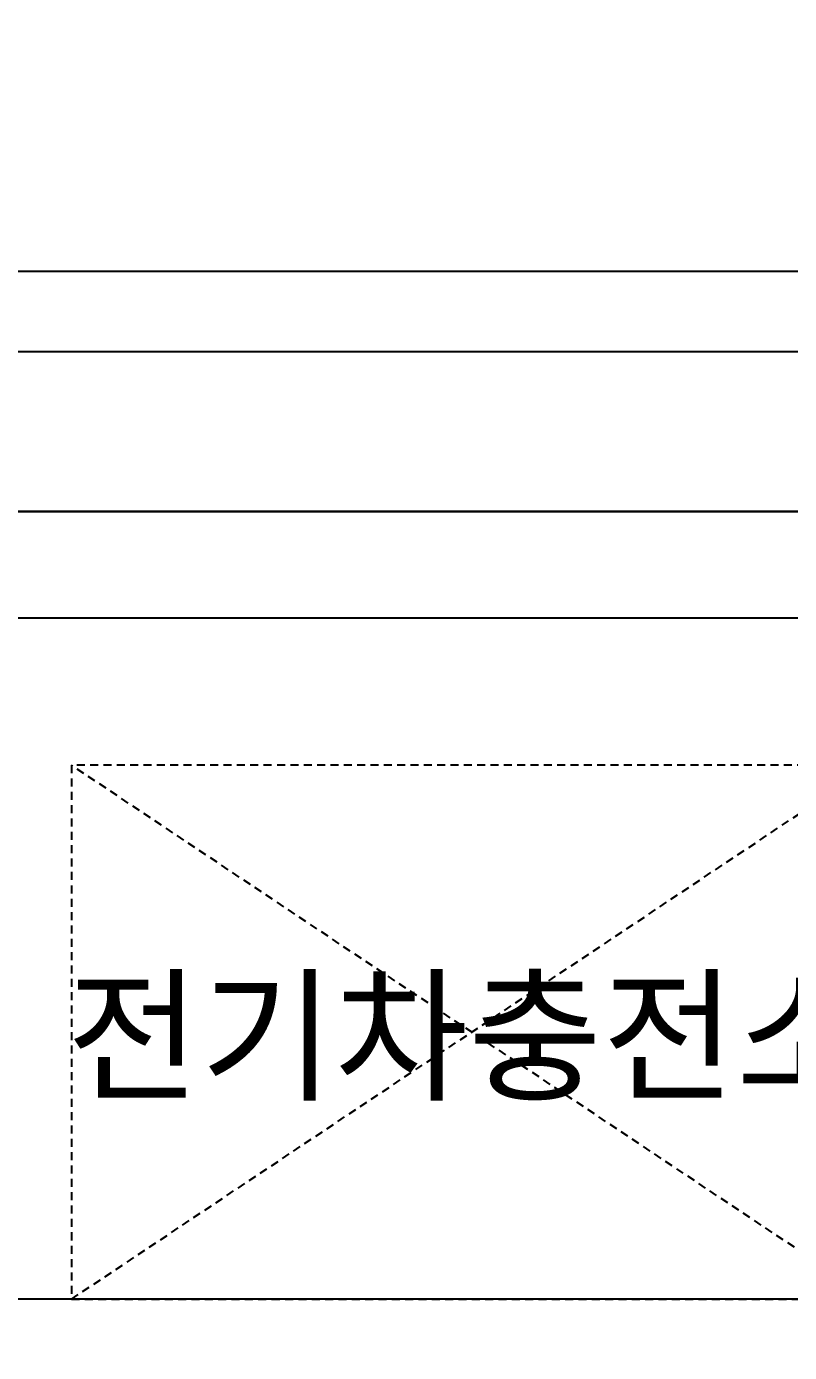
# Model space of a CAD drawing. Header units: millimetres. Extents: x 13515 to 183937, y -33900 to -660.
# Drawn here: x 118497.9 to 118520.27, y -19387.2 to -19348.32 of the extents above; entities that cross this region are included whole.
import ezdxf
from ezdxf.enums import TextEntityAlignment as Align

# ---------------------------------------------------------------- set-up
doc = ezdxf.new("R2010")
doc.units = ezdxf.units.MM
doc.header["$LTSCALE"] = 100
doc.header["$MEASUREMENT"] = 0
doc.linetypes.add('-HID', pattern=[2.5, 1.5, -1])
doc.layers.get('0').update_dxf_attribs({"linetype": 'CONTINUOUS'})
doc.layers.add('ELE9', color=9, linetype='CONTINUOUS')
doc.styles.add('나눔바른고딕', font='NanumBarunGothic.ttf')

# ---------------------------------------------------------------- blocks, each defined once
blk = doc.blocks.new('FGHJ')
at = {"layer": 'ELE9', "ltscale": 0.1}
for p, q in [((36987399.1, 57296.3), (36991624.1, 57296.3)), ((36987249.1, 57146.3), (36991624.1, 57146.3)), ((36986949.1, 56846.3), (36991624.1, 56846.3))]:
    blk.add_line(p, q, dxfattribs=at)
for points in [[(37030999.1, 67646.3), (37004299.1, 67646.3, 0.414214), (36980799.1, 44146.3), (36980799.1, 24146.3)], [(37030999.1, 67346.3), (37004299.1, 67346.3, 0.414214), (36981099.1, 44146.3), (36981099.1, 24146.3)], [(36994374.1, 56846.3), (36968299.1, 56846.3), (36968299.1, 37471), (36980799.1, 37471), (36980799.1, 42871), (36980899.1, 42871, -0.414214), (36983699.1, 40071), (36983699.1, 26146.3)]]:
    blk.add_lwpolyline(points, format="xyb", dxfattribs=at)
for points in [[(36994374.1, 56646.3), (36968499.1, 56646.3), (36968499.1, 55371)], [(36996996.5, 50171), (36995099.1, 50171), (36995099.1, 55371), (36984299.1, 55371), (36984299.1, 50171), (36982099.1, 50171), (36982099.1, 55371), (36968499.1, 55371)]]:
    blk.add_lwpolyline(points, dxfattribs=at)
at = {"layer": 'ELE9', "linetype": '-HID', "ltscale": 0.1}
blk.add_lwpolyline([(36990249.1, 55371), (36991749.1, 55371), (36991749.1, 56371), (36990249.1, 56371), (36990249.1, 55371), (36991749.1, 56371), (36991749.1, 55371), (36990249.1, 56371)], dxfattribs=at)
at = {"layer": 'ELE9', "style": '나눔바른고딕'}
blk.add_text('전기차충전소', height=200, dxfattribs=at).set_placement((36990992.4, 55866.4), align=Align.MIDDLE)

msp = doc.modelspace()

# ---------------------------------------------------------------- block references
at = {"xscale": 0.01565102769230769, "yscale": 0.01565102769230769, "zscale": 0.01565102769230769}
msp.add_blockref('FGHJ', (-460436.194, -20252.242), dxfattribs=at)

doc.saveas('drawing.dxf')
